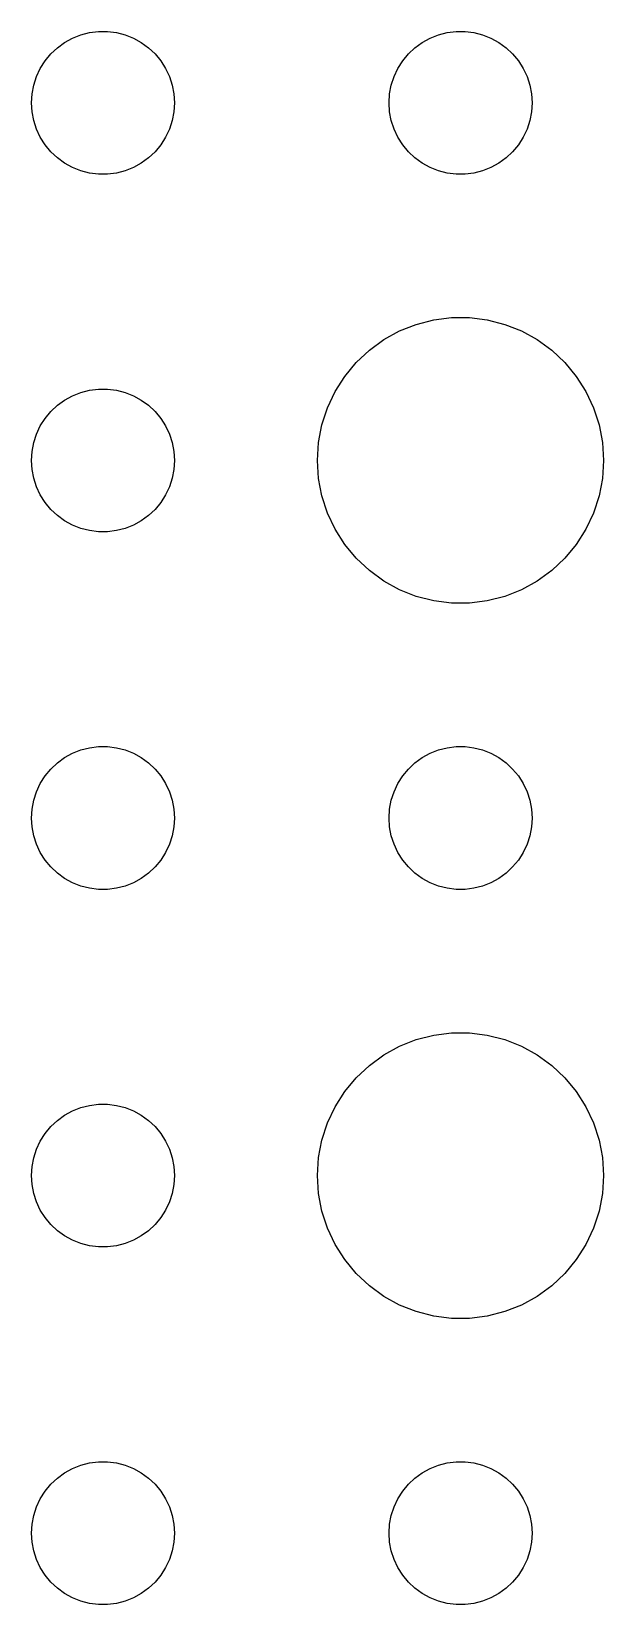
# Model space of a CAD drawing. Header units: metres. Extents: x -150 to 150, y -149 to 149.
# Drawn here: x -76.5 to -64.5, y -76.5 to -43.5 of the extents above; entities that cross this region are included whole.
import ezdxf

# ---------------------------------------------------------------- set-up
doc = ezdxf.new("R2010")
doc.units = ezdxf.units.M

msp = doc.modelspace()

# ---------------------------------------------------------------- linework, layer by layer
for p, q in [((-75.4635, -43.5734), (-75.2811, -43.5266)), ((-75.2811, -43.5266), (-75.0942, -43.503)), ((-75.0942, -43.503), (-74.9058, -43.503)), ((-74.9058, -43.503), (-74.7189, -43.5266)), ((-74.7189, -43.5266), (-74.5365, -43.5734)), ((-67.9635, -43.5734), (-67.7811, -43.5266)), ((-67.7811, -43.5266), (-67.5942, -43.503)), ((-67.5942, -43.503), (-67.4058, -43.503)), ((-67.4058, -43.503), (-67.2189, -43.5266)), ((-67.2189, -43.5266), (-67.0365, -43.5734)), ((-76.0934, -43.9732), (-75.9561, -43.8442)), ((-75.9561, -43.8442), (-75.8037, -43.7335)), ((-75.8037, -43.7335), (-75.6387, -43.6428)), ((-75.6387, -43.6428), (-75.4635, -43.5734)), ((-74.5365, -43.5734), (-74.3613, -43.6428)), ((-74.3613, -43.6428), (-74.1963, -43.7335)), ((-74.1963, -43.7335), (-74.0439, -43.8442)), ((-74.0439, -43.8442), (-73.9065, -43.9732)), ((-68.5934, -43.9732), (-68.4561, -43.8442)), ((-68.4561, -43.8442), (-68.3037, -43.7335)), ((-68.3037, -43.7335), (-68.1387, -43.6428)), ((-68.1387, -43.6428), (-67.9635, -43.5734)), ((-67.0365, -43.5734), (-66.8613, -43.6428)), ((-66.8613, -43.6428), (-66.6963, -43.7335)), ((-66.6963, -43.7335), (-66.5439, -43.8442)), ((-66.5439, -43.8442), (-66.4065, -43.9732)), ((-76.3145, -44.2774), (-76.2135, -44.1183)), ((-76.2135, -44.1183), (-76.0934, -43.9732)), ((-73.9065, -43.9732), (-73.7865, -44.1183)), ((-73.7865, -44.1183), (-73.6855, -44.2774)), ((-68.8145, -44.2774), (-68.7135, -44.1183)), ((-68.7135, -44.1183), (-68.5934, -43.9732)), ((-66.4065, -43.9732), (-66.2865, -44.1183)), ((-66.2865, -44.1183), (-66.1855, -44.2774)), ((-76.4529, -44.627), (-76.3947, -44.4478)), ((-76.3947, -44.4478), (-76.3145, -44.2774)), ((-73.6855, -44.2774), (-73.6053, -44.4478)), ((-73.6053, -44.4478), (-73.5471, -44.627)), ((-68.9529, -44.627), (-68.8947, -44.4478)), ((-68.8947, -44.4478), (-68.8145, -44.2774)), ((-66.1855, -44.2774), (-66.1053, -44.4478)), ((-66.1053, -44.4478), (-66.0471, -44.627)), ((-76.5, -45), (-76.4882, -44.812)), ((-76.4882, -44.812), (-76.4529, -44.627)), ((-73.5471, -44.627), (-73.5118, -44.812)), ((-73.5118, -44.812), (-73.5, -45)), ((-69, -45), (-68.9882, -44.812)), ((-68.9882, -44.812), (-68.9529, -44.627)), ((-66.0471, -44.627), (-66.0118, -44.812)), ((-66.0118, -44.812), (-66, -45)), ((-76.4882, -45.188), (-76.5, -45)), ((-76.4529, -45.373), (-76.4882, -45.188)), ((-73.5118, -45.188), (-73.5471, -45.373)), ((-73.5, -45), (-73.5118, -45.188)), ((-68.9882, -45.188), (-69, -45)), ((-68.9529, -45.373), (-68.9882, -45.188)), ((-66.0118, -45.188), (-66.0471, -45.373)), ((-66, -45), (-66.0118, -45.188)), ((-76.3947, -45.5522), (-76.4529, -45.373)), ((-73.5471, -45.373), (-73.6053, -45.5522)), ((-68.8947, -45.5522), (-68.9529, -45.373)), ((-66.0471, -45.373), (-66.1053, -45.5522)), ((-76.3145, -45.7226), (-76.3947, -45.5522)), ((-76.2135, -45.8817), (-76.3145, -45.7226)), ((-73.6855, -45.7226), (-73.7865, -45.8817)), ((-73.6053, -45.5522), (-73.6855, -45.7226)), ((-68.8145, -45.7226), (-68.8947, -45.5522)), ((-68.7135, -45.8817), (-68.8145, -45.7226)), ((-66.1855, -45.7226), (-66.2865, -45.8817)), ((-66.1053, -45.5522), (-66.1855, -45.7226)), ((-76.0934, -46.0268), (-76.2135, -45.8817)), ((-75.9561, -46.1558), (-76.0934, -46.0268)), ((-75.8037, -46.2665), (-75.9561, -46.1558)), ((-74.0439, -46.1558), (-74.1963, -46.2665)), ((-73.9065, -46.0268), (-74.0439, -46.1558)), ((-73.7865, -45.8817), (-73.9065, -46.0268)), ((-68.5934, -46.0268), (-68.7135, -45.8817)), ((-68.4561, -46.1558), (-68.5934, -46.0268)), ((-68.3037, -46.2665), (-68.4561, -46.1558)), ((-66.5439, -46.1558), (-66.6963, -46.2665)), ((-66.4065, -46.0268), (-66.5439, -46.1558)), ((-66.2865, -45.8817), (-66.4065, -46.0268)), ((-75.6387, -46.3572), (-75.8037, -46.2665)), ((-75.4635, -46.4266), (-75.6387, -46.3572)), ((-75.2811, -46.4734), (-75.4635, -46.4266)), ((-75.0942, -46.497), (-75.2811, -46.4734)), ((-74.9058, -46.497), (-75.0942, -46.497)), ((-74.7189, -46.4734), (-74.9058, -46.497)), ((-74.5365, -46.4266), (-74.7189, -46.4734)), ((-74.3613, -46.3572), (-74.5365, -46.4266)), ((-74.1963, -46.2665), (-74.3613, -46.3572)), ((-68.1387, -46.3572), (-68.3037, -46.2665)), ((-67.9635, -46.4266), (-68.1387, -46.3572)), ((-67.7811, -46.4734), (-67.9635, -46.4266)), ((-67.5942, -46.497), (-67.7811, -46.4734)), ((-67.4058, -46.497), (-67.5942, -46.497)), ((-67.2189, -46.4734), (-67.4058, -46.497)), ((-67.0365, -46.4266), (-67.2189, -46.4734)), ((-66.8613, -46.3572), (-67.0365, -46.4266)), ((-66.6963, -46.2665), (-66.8613, -46.3572)), ((-69.1075, -49.967), (-68.7773, -49.7855)), ((-68.7773, -49.7855), (-68.427, -49.6468)), ((-68.427, -49.6468), (-68.0621, -49.5531)), ((-68.0621, -49.5531), (-67.6884, -49.5059)), ((-67.6884, -49.5059), (-67.3116, -49.5059)), ((-67.3116, -49.5059), (-66.9379, -49.5531)), ((-66.9379, -49.5531), (-66.573, -49.6468)), ((-66.573, -49.6468), (-66.2227, -49.7855)), ((-66.2227, -49.7855), (-65.8925, -49.967)), ((-69.4123, -50.1885), (-69.1075, -49.967)), ((-65.8925, -49.967), (-65.5877, -50.1885)), ((-69.927, -50.7366), (-69.6869, -50.4464)), ((-69.6869, -50.4464), (-69.4123, -50.1885)), ((-65.5877, -50.1885), (-65.3131, -50.4464)), ((-65.3131, -50.4464), (-65.073, -50.7366)), ((-70.1289, -51.0547), (-69.927, -50.7366)), ((-65.073, -50.7366), (-64.8711, -51.0547)), ((-75.6387, -51.1428), (-75.4635, -51.0734)), ((-75.4635, -51.0734), (-75.2811, -51.0266)), ((-75.2811, -51.0266), (-75.0942, -51.003)), ((-75.0942, -51.003), (-74.9058, -51.003)), ((-74.9058, -51.003), (-74.7189, -51.0266)), ((-74.7189, -51.0266), (-74.5365, -51.0734)), ((-74.5365, -51.0734), (-74.3613, -51.1428)), ((-70.2893, -51.3956), (-70.1289, -51.0547)), ((-64.8711, -51.0547), (-64.7107, -51.3956)), ((-76.0934, -51.4732), (-75.9561, -51.3442)), ((-75.9561, -51.3442), (-75.8037, -51.2335)), ((-75.8037, -51.2335), (-75.6387, -51.1428)), ((-74.3613, -51.1428), (-74.1963, -51.2335)), ((-74.1963, -51.2335), (-74.0439, -51.3442)), ((-74.0439, -51.3442), (-73.9065, -51.4732)), ((-70.4057, -51.7539), (-70.2893, -51.3956)), ((-64.7107, -51.3956), (-64.5943, -51.7539)), ((-76.3947, -51.9478), (-76.3145, -51.7774)), ((-76.3145, -51.7774), (-76.2135, -51.6183)), ((-76.2135, -51.6183), (-76.0934, -51.4732)), ((-73.9065, -51.4732), (-73.7865, -51.6183)), ((-73.7865, -51.6183), (-73.6855, -51.7774)), ((-73.6855, -51.7774), (-73.6053, -51.9478)), ((-70.4763, -52.124), (-70.4057, -51.7539)), ((-64.5943, -51.7539), (-64.5237, -52.124)), ((-76.4882, -52.312), (-76.4529, -52.127)), ((-76.4529, -52.127), (-76.3947, -51.9478)), ((-73.6053, -51.9478), (-73.5471, -52.127)), ((-73.5471, -52.127), (-73.5118, -52.312)), ((-70.5, -52.5), (-70.4763, -52.124)), ((-64.5237, -52.124), (-64.5, -52.5)), ((-76.5, -52.5), (-76.4882, -52.312)), ((-73.5118, -52.312), (-73.5, -52.5)), ((-76.4882, -52.688), (-76.5, -52.5)), ((-76.4529, -52.873), (-76.4882, -52.688)), ((-73.5118, -52.688), (-73.5471, -52.873)), ((-73.5, -52.5), (-73.5118, -52.688)), ((-70.4763, -52.876), (-70.5, -52.5)), ((-64.5, -52.5), (-64.5237, -52.876)), ((-76.3947, -53.0522), (-76.4529, -52.873)), ((-76.3145, -53.2226), (-76.3947, -53.0522)), ((-73.6053, -53.0522), (-73.6855, -53.2226)), ((-73.5471, -52.873), (-73.6053, -53.0522)), ((-70.4057, -53.2461), (-70.4763, -52.876)), ((-64.5237, -52.876), (-64.5943, -53.2461)), ((-76.2135, -53.3817), (-76.3145, -53.2226)), ((-76.0934, -53.5268), (-76.2135, -53.3817)), ((-73.7865, -53.3817), (-73.9065, -53.5268)), ((-73.6855, -53.2226), (-73.7865, -53.3817)), ((-70.2893, -53.6044), (-70.4057, -53.2461)), ((-64.5943, -53.2461), (-64.7107, -53.6044)), ((-75.9561, -53.6558), (-76.0934, -53.5268)), ((-75.8037, -53.7665), (-75.9561, -53.6558)), ((-75.6387, -53.8572), (-75.8037, -53.7665)), ((-74.1963, -53.7665), (-74.3613, -53.8572)), ((-74.0439, -53.6558), (-74.1963, -53.7665)), ((-73.9065, -53.5268), (-74.0439, -53.6558)), ((-70.1289, -53.9453), (-70.2893, -53.6044)), ((-64.7107, -53.6044), (-64.8711, -53.9453)), ((-75.4635, -53.9266), (-75.6387, -53.8572)), ((-75.2811, -53.9734), (-75.4635, -53.9266)), ((-75.0942, -53.997), (-75.2811, -53.9734)), ((-74.9058, -53.997), (-75.0942, -53.997)), ((-74.7189, -53.9734), (-74.9058, -53.997)), ((-74.5365, -53.9266), (-74.7189, -53.9734)), ((-74.3613, -53.8572), (-74.5365, -53.9266)), ((-69.927, -54.2634), (-70.1289, -53.9453)), ((-64.8711, -53.9453), (-65.073, -54.2634)), ((-69.6869, -54.5536), (-69.927, -54.2634)), ((-65.073, -54.2634), (-65.3131, -54.5536)), ((-69.4123, -54.8115), (-69.6869, -54.5536)), ((-65.3131, -54.5536), (-65.5877, -54.8115)), ((-69.1075, -55.033), (-69.4123, -54.8115)), ((-68.7773, -55.2145), (-69.1075, -55.033)), ((-65.8925, -55.033), (-66.2227, -55.2145)), ((-65.5877, -54.8115), (-65.8925, -55.033)), ((-68.427, -55.3532), (-68.7773, -55.2145)), ((-68.0621, -55.4469), (-68.427, -55.3532)), ((-66.573, -55.3532), (-66.9379, -55.4469)), ((-66.2227, -55.2145), (-66.573, -55.3532)), ((-67.6884, -55.4941), (-68.0621, -55.4469)), ((-67.3116, -55.4941), (-67.6884, -55.4941)), ((-66.9379, -55.4469), (-67.3116, -55.4941)), ((-75.8037, -58.7335), (-75.6387, -58.6428)), ((-75.6387, -58.6428), (-75.4635, -58.5734)), ((-75.4635, -58.5734), (-75.2811, -58.5266)), ((-75.2811, -58.5266), (-75.0942, -58.503)), ((-75.0942, -58.503), (-74.9058, -58.503)), ((-74.9058, -58.503), (-74.7189, -58.5266)), ((-74.7189, -58.5266), (-74.5365, -58.5734)), ((-74.5365, -58.5734), (-74.3613, -58.6428)), ((-74.3613, -58.6428), (-74.1963, -58.7335)), ((-68.3037, -58.7335), (-68.1387, -58.6428)), ((-68.1387, -58.6428), (-67.9635, -58.5734)), ((-67.9635, -58.5734), (-67.7811, -58.5266)), ((-67.7811, -58.5266), (-67.5942, -58.503)), ((-67.5942, -58.503), (-67.4058, -58.503)), ((-67.4058, -58.503), (-67.2189, -58.5266)), ((-67.2189, -58.5266), (-67.0365, -58.5734)), ((-67.0365, -58.5734), (-66.8613, -58.6428)), ((-66.8613, -58.6428), (-66.6963, -58.7335)), ((-76.2135, -59.1183), (-76.0934, -58.9732)), ((-76.0934, -58.9732), (-75.9561, -58.8442)), ((-75.9561, -58.8442), (-75.8037, -58.7335)), ((-74.1963, -58.7335), (-74.0439, -58.8442)), ((-74.0439, -58.8442), (-73.9065, -58.9732)), ((-73.9065, -58.9732), (-73.7865, -59.1183)), ((-68.7135, -59.1183), (-68.5934, -58.9732)), ((-68.5934, -58.9732), (-68.4561, -58.8442)), ((-68.4561, -58.8442), (-68.3037, -58.7335)), ((-66.6963, -58.7335), (-66.5439, -58.8442)), ((-66.5439, -58.8442), (-66.4065, -58.9732)), ((-66.4065, -58.9732), (-66.2865, -59.1183)), ((-76.3947, -59.4478), (-76.3145, -59.2774)), ((-76.3145, -59.2774), (-76.2135, -59.1183)), ((-73.7865, -59.1183), (-73.6855, -59.2774)), ((-73.6855, -59.2774), (-73.6053, -59.4478)), ((-68.8947, -59.4478), (-68.8145, -59.2774)), ((-68.8145, -59.2774), (-68.7135, -59.1183)), ((-66.2865, -59.1183), (-66.1855, -59.2774)), ((-66.1855, -59.2774), (-66.1053, -59.4478)), ((-76.4882, -59.812), (-76.4529, -59.627)), ((-76.4529, -59.627), (-76.3947, -59.4478)), ((-73.6053, -59.4478), (-73.5471, -59.627)), ((-73.5471, -59.627), (-73.5118, -59.812)), ((-68.9882, -59.812), (-68.9529, -59.627)), ((-68.9529, -59.627), (-68.8947, -59.4478)), ((-66.1053, -59.4478), (-66.0471, -59.627)), ((-66.0471, -59.627), (-66.0118, -59.812)), ((-76.5, -60), (-76.4882, -59.812)), ((-76.4882, -60.188), (-76.5, -60)), ((-73.5118, -59.812), (-73.5, -60)), ((-73.5, -60), (-73.5118, -60.188)), ((-69, -60), (-68.9882, -59.812)), ((-68.9882, -60.188), (-69, -60)), ((-66.0118, -59.812), (-66, -60)), ((-66, -60), (-66.0118, -60.188)), ((-76.4529, -60.373), (-76.4882, -60.188)), ((-76.3947, -60.5522), (-76.4529, -60.373)), ((-73.5471, -60.373), (-73.6053, -60.5522)), ((-73.5118, -60.188), (-73.5471, -60.373)), ((-68.9529, -60.373), (-68.9882, -60.188)), ((-68.8947, -60.5522), (-68.9529, -60.373)), ((-66.0471, -60.373), (-66.1053, -60.5522)), ((-66.0118, -60.188), (-66.0471, -60.373)), ((-76.3145, -60.7226), (-76.3947, -60.5522)), ((-73.6053, -60.5522), (-73.6855, -60.7226)), ((-68.8145, -60.7226), (-68.8947, -60.5522)), ((-66.1053, -60.5522), (-66.1855, -60.7226)), ((-76.2135, -60.8817), (-76.3145, -60.7226)), ((-76.0934, -61.0268), (-76.2135, -60.8817)), ((-75.9561, -61.1558), (-76.0934, -61.0268)), ((-73.9065, -61.0268), (-74.0439, -61.1558)), ((-73.7865, -60.8817), (-73.9065, -61.0268)), ((-73.6855, -60.7226), (-73.7865, -60.8817)), ((-68.7135, -60.8817), (-68.8145, -60.7226)), ((-68.5934, -61.0268), (-68.7135, -60.8817)), ((-68.4561, -61.1558), (-68.5934, -61.0268)), ((-66.4065, -61.0268), (-66.5439, -61.1558)), ((-66.2865, -60.8817), (-66.4065, -61.0268)), ((-66.1855, -60.7226), (-66.2865, -60.8817)), ((-75.8037, -61.2665), (-75.9561, -61.1558)), ((-75.6387, -61.3572), (-75.8037, -61.2665)), ((-75.4635, -61.4266), (-75.6387, -61.3572)), ((-74.3613, -61.3572), (-74.5365, -61.4266)), ((-74.1963, -61.2665), (-74.3613, -61.3572)), ((-74.0439, -61.1558), (-74.1963, -61.2665)), ((-68.3037, -61.2665), (-68.4561, -61.1558)), ((-68.1387, -61.3572), (-68.3037, -61.2665)), ((-67.9635, -61.4266), (-68.1387, -61.3572)), ((-66.8613, -61.3572), (-67.0365, -61.4266)), ((-66.6963, -61.2665), (-66.8613, -61.3572)), ((-66.5439, -61.1558), (-66.6963, -61.2665)), ((-75.2811, -61.4734), (-75.4635, -61.4266)), ((-75.0942, -61.497), (-75.2811, -61.4734)), ((-74.9058, -61.497), (-75.0942, -61.497)), ((-74.7189, -61.4734), (-74.9058, -61.497)), ((-74.5365, -61.4266), (-74.7189, -61.4734)), ((-67.7811, -61.4734), (-67.9635, -61.4266)), ((-67.5942, -61.497), (-67.7811, -61.4734)), ((-67.4058, -61.497), (-67.5942, -61.497)), ((-67.2189, -61.4734), (-67.4058, -61.497)), ((-67.0365, -61.4266), (-67.2189, -61.4734)), ((-68.7773, -64.7855), (-68.427, -64.6468)), ((-68.427, -64.6468), (-68.0621, -64.5531)), ((-68.0621, -64.5531), (-67.6884, -64.5059)), ((-67.6884, -64.5059), (-67.3116, -64.5059)), ((-67.3116, -64.5059), (-66.9379, -64.5531)), ((-66.9379, -64.5531), (-66.573, -64.6468)), ((-66.573, -64.6468), (-66.2227, -64.7855)), ((-69.4123, -65.1885), (-69.1075, -64.967)), ((-69.1075, -64.967), (-68.7773, -64.7855)), ((-66.2227, -64.7855), (-65.8925, -64.967)), ((-65.8925, -64.967), (-65.5877, -65.1885)), ((-69.6869, -65.4464), (-69.4123, -65.1885)), ((-65.5877, -65.1885), (-65.3131, -65.4464)), ((-69.927, -65.7366), (-69.6869, -65.4464)), ((-65.3131, -65.4464), (-65.073, -65.7366)), ((-70.1289, -66.0547), (-69.927, -65.7366)), ((-65.073, -65.7366), (-64.8711, -66.0547)), ((-75.9561, -66.3442), (-75.8037, -66.2335)), ((-75.8037, -66.2335), (-75.6387, -66.1428)), ((-75.6387, -66.1428), (-75.4635, -66.0734)), ((-75.4635, -66.0734), (-75.2811, -66.0266)), ((-75.2811, -66.0266), (-75.0942, -66.003)), ((-75.0942, -66.003), (-74.9058, -66.003)), ((-74.9058, -66.003), (-74.7189, -66.0266)), ((-74.7189, -66.0266), (-74.5365, -66.0734)), ((-74.5365, -66.0734), (-74.3613, -66.1428)), ((-74.3613, -66.1428), (-74.1963, -66.2335)), ((-74.1963, -66.2335), (-74.0439, -66.3442)), ((-70.2893, -66.3956), (-70.1289, -66.0547)), ((-64.8711, -66.0547), (-64.7107, -66.3956)), ((-76.3145, -66.7774), (-76.2135, -66.6183)), ((-76.2135, -66.6183), (-76.0934, -66.4732)), ((-76.0934, -66.4732), (-75.9561, -66.3442)), ((-74.0439, -66.3442), (-73.9065, -66.4732)), ((-73.9065, -66.4732), (-73.7865, -66.6183)), ((-73.7865, -66.6183), (-73.6855, -66.7774)), ((-70.4057, -66.7539), (-70.2893, -66.3956)), ((-64.7107, -66.3956), (-64.5943, -66.7539)), ((-76.4529, -67.127), (-76.3947, -66.9478)), ((-76.3947, -66.9478), (-76.3145, -66.7774)), ((-73.6855, -66.7774), (-73.6053, -66.9478)), ((-73.6053, -66.9478), (-73.5471, -67.127)), ((-70.4763, -67.124), (-70.4057, -66.7539)), ((-64.5943, -66.7539), (-64.5237, -67.124)), ((-76.4882, -67.312), (-76.4529, -67.127)), ((-73.5471, -67.127), (-73.5118, -67.312)), ((-70.5, -67.5), (-70.4763, -67.124)), ((-64.5237, -67.124), (-64.5, -67.5)), ((-76.5, -67.5), (-76.4882, -67.312)), ((-76.4882, -67.688), (-76.5, -67.5)), ((-73.5118, -67.312), (-73.5, -67.5)), ((-73.5, -67.5), (-73.5118, -67.688)), ((-70.4763, -67.876), (-70.5, -67.5)), ((-64.5, -67.5), (-64.5237, -67.876)), ((-76.4529, -67.873), (-76.4882, -67.688)), ((-76.3947, -68.0522), (-76.4529, -67.873)), ((-73.5471, -67.873), (-73.6053, -68.0522)), ((-73.5118, -67.688), (-73.5471, -67.873)), ((-70.4057, -68.2461), (-70.4763, -67.876)), ((-64.5237, -67.876), (-64.5943, -68.2461)), ((-76.3145, -68.2226), (-76.3947, -68.0522)), ((-76.2135, -68.3817), (-76.3145, -68.2226)), ((-73.6855, -68.2226), (-73.7865, -68.3817)), ((-73.6053, -68.0522), (-73.6855, -68.2226)), ((-70.2893, -68.6044), (-70.4057, -68.2461)), ((-64.5943, -68.2461), (-64.7107, -68.6044)), ((-76.0934, -68.5268), (-76.2135, -68.3817)), ((-75.9561, -68.6558), (-76.0934, -68.5268)), ((-73.9065, -68.5268), (-74.0439, -68.6558)), ((-73.7865, -68.3817), (-73.9065, -68.5268)), ((-70.1289, -68.9453), (-70.2893, -68.6044)), ((-64.7107, -68.6044), (-64.8711, -68.9453)), ((-75.8037, -68.7665), (-75.9561, -68.6558)), ((-75.6387, -68.8572), (-75.8037, -68.7665)), ((-75.4635, -68.9266), (-75.6387, -68.8572)), ((-75.2811, -68.9734), (-75.4635, -68.9266)), ((-74.5365, -68.9266), (-74.7189, -68.9734)), ((-74.3613, -68.8572), (-74.5365, -68.9266)), ((-74.1963, -68.7665), (-74.3613, -68.8572)), ((-74.0439, -68.6558), (-74.1963, -68.7665)), ((-69.927, -69.2634), (-70.1289, -68.9453)), ((-64.8711, -68.9453), (-65.073, -69.2634)), ((-75.0942, -68.997), (-75.2811, -68.9734)), ((-74.9058, -68.997), (-75.0942, -68.997)), ((-74.7189, -68.9734), (-74.9058, -68.997)), ((-69.6869, -69.5536), (-69.927, -69.2634)), ((-65.073, -69.2634), (-65.3131, -69.5536)), ((-69.4123, -69.8115), (-69.6869, -69.5536)), ((-65.3131, -69.5536), (-65.5877, -69.8115)), ((-69.1075, -70.033), (-69.4123, -69.8115)), ((-65.5877, -69.8115), (-65.8925, -70.033)), ((-68.7773, -70.2145), (-69.1075, -70.033)), ((-68.427, -70.3532), (-68.7773, -70.2145)), ((-66.2227, -70.2145), (-66.573, -70.3532)), ((-65.8925, -70.033), (-66.2227, -70.2145)), ((-68.0621, -70.4469), (-68.427, -70.3532)), ((-67.6884, -70.4941), (-68.0621, -70.4469)), ((-67.3116, -70.4941), (-67.6884, -70.4941)), ((-66.9379, -70.4469), (-67.3116, -70.4941)), ((-66.573, -70.3532), (-66.9379, -70.4469)), ((-75.6387, -73.6428), (-75.4635, -73.5734)), ((-75.4635, -73.5734), (-75.2811, -73.5266)), ((-75.2811, -73.5266), (-75.0942, -73.503)), ((-75.0942, -73.503), (-74.9058, -73.503)), ((-74.9058, -73.503), (-74.7189, -73.5266)), ((-74.7189, -73.5266), (-74.5365, -73.5734)), ((-74.5365, -73.5734), (-74.3613, -73.6428)), ((-68.1387, -73.6428), (-67.9635, -73.5734)), ((-67.9635, -73.5734), (-67.7811, -73.5266)), ((-67.7811, -73.5266), (-67.5942, -73.503)), ((-67.5942, -73.503), (-67.4058, -73.503)), ((-67.4058, -73.503), (-67.2189, -73.5266)), ((-67.2189, -73.5266), (-67.0365, -73.5734)), ((-67.0365, -73.5734), (-66.8613, -73.6428)), ((-76.0934, -73.9732), (-75.9561, -73.8442)), ((-75.9561, -73.8442), (-75.8037, -73.7335)), ((-75.8037, -73.7335), (-75.6387, -73.6428)), ((-74.3613, -73.6428), (-74.1963, -73.7335)), ((-74.1963, -73.7335), (-74.0439, -73.8442)), ((-74.0439, -73.8442), (-73.9065, -73.9732)), ((-68.5934, -73.9732), (-68.4561, -73.8442)), ((-68.4561, -73.8442), (-68.3037, -73.7335)), ((-68.3037, -73.7335), (-68.1387, -73.6428)), ((-66.8613, -73.6428), (-66.6963, -73.7335)), ((-66.6963, -73.7335), (-66.5439, -73.8442)), ((-66.5439, -73.8442), (-66.4065, -73.9732)), ((-76.3145, -74.2774), (-76.2135, -74.1183)), ((-76.2135, -74.1183), (-76.0934, -73.9732)), ((-73.9065, -73.9732), (-73.7865, -74.1183)), ((-73.7865, -74.1183), (-73.6855, -74.2774)), ((-68.8145, -74.2774), (-68.7135, -74.1183)), ((-68.7135, -74.1183), (-68.5934, -73.9732)), ((-66.4065, -73.9732), (-66.2865, -74.1183)), ((-66.2865, -74.1183), (-66.1855, -74.2774)), ((-76.4529, -74.627), (-76.3947, -74.4478)), ((-76.3947, -74.4478), (-76.3145, -74.2774)), ((-73.6855, -74.2774), (-73.6053, -74.4478)), ((-73.6053, -74.4478), (-73.5471, -74.627)), ((-68.9529, -74.627), (-68.8947, -74.4478)), ((-68.8947, -74.4478), (-68.8145, -74.2774)), ((-66.1855, -74.2774), (-66.1053, -74.4478)), ((-66.1053, -74.4478), (-66.0471, -74.627)), ((-76.5, -75), (-76.4882, -74.812)), ((-76.4882, -74.812), (-76.4529, -74.627)), ((-73.5471, -74.627), (-73.5118, -74.812)), ((-73.5118, -74.812), (-73.5, -75)), ((-69, -75), (-68.9882, -74.812)), ((-68.9882, -74.812), (-68.9529, -74.627)), ((-66.0471, -74.627), (-66.0118, -74.812)), ((-66.0118, -74.812), (-66, -75)), ((-76.4882, -75.188), (-76.5, -75)), ((-76.4529, -75.373), (-76.4882, -75.188)), ((-73.5118, -75.188), (-73.5471, -75.373)), ((-73.5, -75), (-73.5118, -75.188)), ((-68.9882, -75.188), (-69, -75)), ((-68.9529, -75.373), (-68.9882, -75.188)), ((-66.0118, -75.188), (-66.0471, -75.373)), ((-66, -75), (-66.0118, -75.188)), ((-76.3947, -75.5522), (-76.4529, -75.373)), ((-76.3145, -75.7226), (-76.3947, -75.5522)), ((-73.6053, -75.5522), (-73.6855, -75.7226)), ((-73.5471, -75.373), (-73.6053, -75.5522)), ((-68.8947, -75.5522), (-68.9529, -75.373)), ((-68.8145, -75.7226), (-68.8947, -75.5522)), ((-66.1053, -75.5522), (-66.1855, -75.7226)), ((-66.0471, -75.373), (-66.1053, -75.5522)), ((-76.2135, -75.8817), (-76.3145, -75.7226)), ((-76.0934, -76.0268), (-76.2135, -75.8817)), ((-73.7865, -75.8817), (-73.9065, -76.0268)), ((-73.6855, -75.7226), (-73.7865, -75.8817)), ((-68.7135, -75.8817), (-68.8145, -75.7226)), ((-68.5934, -76.0268), (-68.7135, -75.8817)), ((-66.2865, -75.8817), (-66.4065, -76.0268)), ((-66.1855, -75.7226), (-66.2865, -75.8817)), ((-75.9561, -76.1558), (-76.0934, -76.0268)), ((-75.8037, -76.2665), (-75.9561, -76.1558)), ((-74.0439, -76.1558), (-74.1963, -76.2665)), ((-73.9065, -76.0268), (-74.0439, -76.1558)), ((-68.4561, -76.1558), (-68.5934, -76.0268)), ((-68.3037, -76.2665), (-68.4561, -76.1558)), ((-66.5439, -76.1558), (-66.6963, -76.2665)), ((-66.4065, -76.0268), (-66.5439, -76.1558)), ((-75.6387, -76.3572), (-75.8037, -76.2665)), ((-75.4635, -76.4266), (-75.6387, -76.3572)), ((-75.2811, -76.4734), (-75.4635, -76.4266)), ((-75.0942, -76.497), (-75.2811, -76.4734)), ((-74.9058, -76.497), (-75.0942, -76.497)), ((-74.7189, -76.4734), (-74.9058, -76.497)), ((-74.5365, -76.4266), (-74.7189, -76.4734)), ((-74.3613, -76.3572), (-74.5365, -76.4266)), ((-74.1963, -76.2665), (-74.3613, -76.3572)), ((-68.1387, -76.3572), (-68.3037, -76.2665)), ((-67.9635, -76.4266), (-68.1387, -76.3572)), ((-67.7811, -76.4734), (-67.9635, -76.4266)), ((-67.5942, -76.497), (-67.7811, -76.4734)), ((-67.4058, -76.497), (-67.5942, -76.497)), ((-67.2189, -76.4734), (-67.4058, -76.497)), ((-67.0365, -76.4266), (-67.2189, -76.4734)), ((-66.8613, -76.3572), (-67.0365, -76.4266)), ((-66.6963, -76.2665), (-66.8613, -76.3572))]:
    msp.add_line(p, q)

doc.saveas('drawing.dxf')
